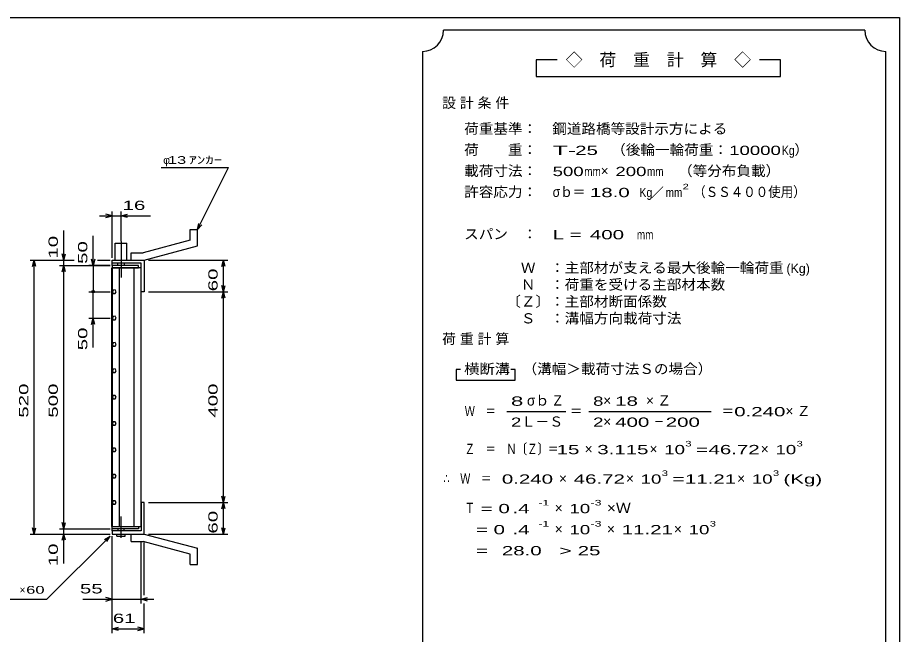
# Model space of a CAD drawing. Units: millimetres, scale not verified. Extents: x -1456 to 1385, y -1026 to 843.
# Drawn here: x -289 to 1385, y -328 to 843 of the extents above; entities that cross this region are included whole.
import ezdxf
from ezdxf.enums import TextEntityAlignment as Align

# ---------------------------------------------------------------- set-up
doc = ezdxf.new("R2010")
doc.units = ezdxf.units.MM
doc.header["$LTSCALE"] = 8
doc.linetypes.add('LONG_DASHED_DOTTED', pattern=[15.25, 12, -1.5, 0.25, -1.5])
for name, color, linetype, lineweight in [('0_2', 150, 'Continuous', 25), ('16', 3, 'Continuous', 25), ('19', 6, 'Continuous', 25), ('22', 4, 'Continuous', 25), ('24', 2, 'Continuous', 25)]:
    doc.layers.add(name, color=color, linetype=linetype, lineweight=lineweight)
doc.styles.add('ベクトル', font='')
doc.styles.get('ベクトル').set_extended_font_data('ベクトル')

msp = doc.modelspace()

# ---------------------------------------------------------------- linework, layer by layer
at = {"layer": '0_2'}
for p, q in [((-1383.2, 842.8), (1384.8, 842.8)), ((1384.8, 842.8), (1384.8, -917.2))]:
    msp.add_line(p, q, dxfattribs=at)
at = {"layer": '16'}
for p, q in [((-60, 372.5), (-110, 372.5)), ((-110, 372.5), (-110, 368)), ((-60, 368), (-60, 372.5)), ((-110.7, -123), (-110.7, 368)), ((-110.7, 368), (-110, 368)), ((-110, 368), (-60, 368)), ((-110, 368), (-110, -123)), ((-55, 368), (-110, 368)), ((-96.5, 368), (-96.5, -123)), ((-68.5, -123), (-68.5, 368)), ((-55, -123), (-55, 368)), ((-108.146, 325.735), (-110, 322.475)), ((-110, 322.475), (-108.104, 319.24)), ((-104.396, 325.76), (-108.146, 325.735)), ((-108.104, 319.24), (-104.354, 319.265)), ((-102.5, 322.5), (-104.396, 325.76)), ((-104.354, 319.265), (-102.5, 322.525)), ((-108.146, 275.735), (-110, 272.475)), ((-110, 272.475), (-108.104, 269.24)), ((-104.396, 275.76), (-108.146, 275.735)), ((-108.104, 269.24), (-104.354, 269.265)), ((-102.5, 272.5), (-104.396, 275.76)), ((-104.354, 269.265), (-102.5, 272.525)), ((-108.146, 225.735), (-110, 222.475)), ((-110, 222.475), (-108.104, 219.24)), ((-104.396, 225.76), (-108.146, 225.735)), ((-108.104, 219.24), (-104.354, 219.265)), ((-102.5, 222.5), (-104.396, 225.76)), ((-104.354, 219.265), (-102.5, 222.525)), ((-108.146, 175.735), (-110, 172.475)), ((-110, 172.475), (-108.104, 169.24)), ((-104.396, 175.76), (-108.146, 175.735)), ((-108.104, 169.24), (-104.354, 169.265)), ((-102.5, 172.5), (-104.396, 175.76)), ((-104.354, 169.265), (-102.5, 172.525)), ((-108.146, 125.735), (-110, 122.475)), ((-110, 122.475), (-108.104, 119.24)), ((-104.396, 125.76), (-108.146, 125.735)), ((-108.104, 119.24), (-104.354, 119.265)), ((-102.5, 122.5), (-104.396, 125.76)), ((-104.354, 119.265), (-102.5, 122.525)), ((-108.146, 75.735), (-110, 72.475)), ((-110, 72.475), (-108.104, 69.24)), ((-104.396, 75.76), (-108.146, 75.735)), ((-108.104, 69.24), (-104.354, 69.265)), ((-102.5, 72.5), (-104.396, 75.76)), ((-104.354, 69.265), (-102.5, 72.525)), ((-108.146, 25.735), (-110, 22.475)), ((-110, 22.475), (-108.104, 19.24)), ((-104.396, 25.76), (-108.146, 25.735)), ((-108.104, 19.24), (-104.354, 19.265)), ((-102.5, 22.5), (-104.396, 25.76)), ((-104.354, 19.265), (-102.5, 22.525)), ((-108.146, -24.265), (-110, -27.525)), ((-110, -27.525), (-108.104, -30.76)), ((-104.396, -24.24), (-108.146, -24.265)), ((-108.104, -30.76), (-104.354, -30.735)), ((-102.5, -27.5), (-104.396, -24.24)), ((-104.354, -30.735), (-102.5, -27.475)), ((-108.146, -74.265), (-110, -77.525)), ((-110, -77.525), (-108.104, -80.76)), ((-104.396, -74.24), (-108.146, -74.265)), ((-108.104, -80.76), (-104.354, -80.735)), ((-102.5, -77.5), (-104.396, -74.24)), ((-104.354, -80.735), (-102.5, -77.475)), ((-110, -123), (-110.7, -123)), ((-110, -123), (-60, -123)), ((-110, -127.5), (-110, -123)), ((-110, -123), (-55, -123)), ((-60, -127.5), (-110, -127.5)), ((-60, -123), (-60, -127.5))]:
    msp.add_line(p, q, dxfattribs=at)
at = {"layer": '19'}
for p, q in [((38, 440.5), (52, 440.5)), ((38, 420.5), (38, 440.5)), ((52, 409.5), (52, 440.5)), ((38, 420.5), (-51, 396.5)), ((-104, 382.5), (-104, 414.5)), ((-104, 414.5), (-82, 414.5)), ((-82, 382.5), (-82, 414.5)), ((-49, 382.5), (52, 409.5)), ((-74, 396.5), (-51, 396.5)), ((-74, 382.5), (-74, 396.5)), ((-110, 372.5), (-110, 382.5)), ((-110, 376.5), (-110, 382.5)), ((-110, 382.5), (-50, 382.5)), ((-55, 376.5), (-110, 376.5)), ((-99, 372.5), (-99, 376.5)), ((-87, 376.5), (-87, 372.5)), ((-74, 382.5), (-49, 382.5)), ((-55, 322.5), (-55, 376.5)), ((-50, 382.5), (-49, 381.5)), ((-49, 381.5), (-49, 322.5)), ((-49, 322.5), (-55, 322.5)), ((-49, -77.5), (-55, -77.5)), ((-55, -77.5), (-55, -131.5)), ((-49, -136.5), (-49, -77.5)), ((-110, -131.5), (-110, -121.5)), ((-110, -131.5), (-110, -137.5)), ((-55, -131.5), (-110, -131.5)), ((-99, -127.5), (-99, -131.5)), ((-87, -131.5), (-87, -127.5)), ((-110, -137.5), (-50, -137.5)), ((-101, -141.5), (-101, -137.5)), ((-101, -141.5), (-85, -141.5)), ((-85, -141.5), (-85, -137.5)), ((-74, -137.5), (-49, -137.5)), ((-74, -151.5), (-74, -137.5)), ((-50, -137.5), (-49, -136.5)), ((-49, -137.5), (52, -164.5)), ((-74, -151.5), (-51, -151.5)), ((38, -175.5), (-51, -151.5)), ((52, -195.5), (52, -164.5)), ((38, -195.5), (38, -175.5)), ((38, -195.5), (52, -195.5))]:
    msp.add_line(p, q, dxfattribs=at)
at = {"layer": '19', "linetype": 'LONG_DASHED_DOTTED'}
for p, q in [((-93, 417.5), (-93, 349.5)), ((-93, -144.5), (-93, -104.5))]:
    msp.add_line(p, q, dxfattribs=at)
at = {"layer": '22'}
for p, q in [((-17, 558.5), (111, 558.5)), ((52, 440.5), (111, 558.5)), ((-110, 466.5), (-122, 469.7)), ((-110, 386.5), (-110, 474.5)), ((-93, 418.496), (-93, 474.5)), ((-93, 466.5), (-81, 469.7)), ((-134, 466.5), (-110, 466.5)), ((-122, 463.3), (-110, 466.5)), ((-110, 466.5), (-93, 466.5)), ((-81, 463.3), (-93, 466.5)), ((-93, 466.5), (-37, 466.5)), ((52, 440.5), (54.4, 452.18)), ((-202, 382.5), (-202, 438.5)), ((52, 440.5), (60, 449.3)), ((-146, 372.5), (-146, 428.5)), ((-202, 382.5), (-205.2, 394.5)), ((-202, 382.5), (-198.8, 394.5)), ((-266, 382.5), (-182, 382.5)), ((-261.2, 370.5), (-258, 382.5)), ((-254.8, 370.5), (-258, 382.5)), ((-258, -137.5), (-258, 382.5)), ((-210, 382.5), (-182, 382.5)), ((-210, 372.5), (-114, 372.5)), ((-205.2, 360.5), (-202, 372.5)), ((-202, 372.5), (-202, 382.5)), ((-198.8, 360.5), (-202, 372.5)), ((-202, -127.5), (-202, 372.5)), ((-114, 372.5), (-154, 372.5)), ((-146, 372.5), (-149.2, 384.5)), ((-142.8, 384.5), (-146, 372.5)), ((-146, 372.5), (-146, 322.5)), ((-138, 382.5), (-114, 382.5)), ((-138, 382.5), (-114, 382.5)), ((-41, 382.5), (109.4, 382.5)), ((98.2, 370.5), (101.4, 382.5)), ((104.6, 370.5), (101.4, 382.5)), ((101.4, 322.5), (101.4, 382.5)), ((-154, 322.5), (-114, 322.5)), ((-146, 272.5), (-146, 322.5)), ((-41, 322.5), (109.4, 322.5)), ((101.4, 322.5), (98.2, 334.5)), ((98.2, 310.5), (101.4, 322.5)), ((101.4, 322.5), (104.6, 334.5)), ((104.6, 310.5), (101.4, 322.5)), ((101.4, -77.5), (101.4, 322.5)), ((-154, 272.5), (-114, 272.5)), ((-149.2, 260.5), (-146, 272.5)), ((-142.8, 260.5), (-146, 272.5)), ((-146, 216.5), (-146, 272.5)), ((101.4, -77.5), (98.2, -65.5)), ((101.4, -77.5), (104.6, -65.5)), ((-41, -77.5), (109.4, -77.5)), ((98.2, -89.5), (101.4, -77.5)), ((104.6, -89.5), (101.4, -77.5)), ((101.4, -137.5), (101.4, -77.5)), ((-202, -127.5), (-205.2, -115.5)), ((-202, -127.5), (-198.8, -115.5)), ((-258, -137.5), (-261.2, -125.5)), ((-258, -137.5), (-254.8, -125.5)), ((-210, -127.5), (-114, -127.5)), ((-202, -137.5), (-202, -127.5)), ((101.4, -137.5), (98.2, -125.5)), ((101.4, -137.5), (104.6, -125.5)), ((-266, -137.5), (-114, -137.5)), ((-234, -261.5), (-114, -141.5)), ((-210, -137.5), (-114, -137.5)), ((-205.2, -149.5), (-202, -137.5)), ((-198.8, -149.5), (-202, -137.5)), ((-202, -193.5), (-202, -137.5)), ((-124.4, -147.9), (-114, -141.5)), ((-120.4, -151.9), (-114, -141.5)), ((-110, -269.5), (-110, -141.5)), ((-110, -325.5), (-110, -141.5)), ((-41, -137.5), (109.4, -137.5)), ((-55, -269.5), (-55, -153.696)), ((-49, -253.5), (-49, -153.696)), ((-394, -261.5), (-234, -261.5)), ((-166, -261.5), (-110, -261.5)), ((-110, -261.5), (-122, -258.3)), ((-122, -264.7), (-110, -261.5)), ((-110, -261.5), (-55, -261.5)), ((-55, -261.5), (-43, -258.3)), ((-43, -264.7), (-55, -261.5)), ((-55, -261.5), (-31, -261.5)), ((-49, -325.5), (-49, -269.5)), ((-110, -317.5), (-98, -314.3)), ((-98, -320.7), (-110, -317.5)), ((-110, -317.5), (-49, -317.5)), ((-49, -317.5), (-61, -314.3)), ((-61, -320.7), (-49, -317.5))]:
    msp.add_line(p, q, dxfattribs=at)
msp.add_circle((-146, 322.5), 2.4, dxfattribs=at)
at = {"layer": '24', "color": 4}
for p, q in [((1319.2, 818.8), (519.2, 818.8)), ((479.2, 778.8), (479.2, -461.2)), ((1359.2, -461.2), (1359.2, 778.8)), ((735.2, 762.8), (695.2, 762.8)), ((695.2, 762.8), (695.2, 730.8)), ((1159.2, 762.8), (1119.2, 762.8)), ((1159.2, 730.8), (1159.2, 762.8)), ((695.2, 730.8), (1159.2, 730.8)), ((551.2, 174.8), (543.2, 174.8)), ((543.2, 174.8), (543.2, 154.8)), ((655.2, 174.8), (647.2, 174.8)), ((655.2, 154.8), (655.2, 174.8)), ((543.2, 154.8), (655.2, 154.8)), ((639.2, 94.8), (751.2, 94.8)), ((795.2, 94.8), (1027.2, 94.8))]:
    msp.add_line(p, q, dxfattribs=at)
for centre, start, end in [((479.2, 818.8), 270, 0), ((1359.2, 818.8), 180, 270)]:
    msp.add_arc(centre, 40, start, end, dxfattribs=at)

# ---------------------------------------------------------------- texts
at = {"layer": '22', "color": 2, "style": 'ベクトル'}
for s, p in [('φ', (-13, 572.5)), ('×', (-286, -243.5))]:
    msp.add_text(s, height=14.66, dxfattribs=at).set_placement(p, align=Align.MIDDLE_LEFT)
for s, height, width, p in [(' 13 ', 14.66, 1.6, (-13, 572.5)), ('ｱﾝｶｰ', 14.66, 1.6, (35, 572.5)), (' 16 ', 17.6, 1.65, (-101, 486.5)), (' 55 ', 17.6, 1.65, (-182, -241.5)), (' 60 ', 14.66, 1.6, (-282, -243.5)), (' 61 ', 17.6, 1.65, (-119.5, -297.5))]:
    msp.add_text(s, height=height, dxfattribs=dict(at, width=width)).set_placement(p, align=Align.MIDDLE_LEFT)
at = {"layer": '22', "color": 2, "style": 'ベクトル', "width": 1.65}
for s, p in [(' 10 ', (-222, 374.5)), (' 50 ', (-166, 364.5)), (' 60 ', (81.4, 312.5)), (' 50 ', (-166, 200.5)), (' 520 ', (-278, 72.5)), (' 500 ', (-222, 72.5)), (' 400 ', (81.4, 72.5)), (' 60 ', (81.4, -147.5)), (' 10 ', (-222, -209.5))]:
    msp.add_text(s, height=17.6, rotation=90, dxfattribs=at).set_placement(p, align=Align.MIDDLE_LEFT)
at = {"layer": '24', "style": 'ベクトル'}
for s, height, p in [('◇\u3000荷\u3000重\u3000計\u3000算\u3000◇', 23.46, (751.2, 762.8)), ('）', 19.35, (1185.6, 592)), ('×', 19.35, (817.6, 552)), ('／', 17.6, (913.2, 510.8)), ('(Kg)', 17.6, (1170.4, 366.8)), ('σｂ', 19.35, (677.6, 116)), ('×', 19.35, (822.4, 116)), ('Ｌ－Ｓ', 19.35, (667.2, 76)), ('×', 19.35, (822.4, 76)), ('×', 19.35, (787.2, 24)), ('×', 19.35, (910.4, 24)), ('×', 19.35, (1121.6, 24)), ('×', 19.35, (738.4, -32)), ('×', 19.35, (865.6, -32)), ('×', 19.35, (1076.8, -32)), ('×', 19.35, (730.4, -88)), ('×', 19.35, (730.4, -128)), ('×', 19.35, (829.6, -128)), ('×', 19.35, (956.8, -128))]:
    msp.add_text(s, height=height, dxfattribs=at).set_placement(p, align=Align.MIDDLE_LEFT)
for s, height, width, p in [('荷重基準：\u3000', 19.35, 1.05, (558.4, 632)), ('鋼道路橋等設計示方による', 19.35, 1.05, (725.6, 632)), ('荷\u3000\u3000重：\u3000', 19.35, 1.05, (558.4, 592)), ('（後輪一輪荷重：', 19.35, 1.05, (837.6, 592)), ('T-', 17.6, 2, (726.4, 590.8)), (' 25 ', 17.6, 1.65, (758.4, 590.8)), ('10000', 17.6, 1.5, (1061.6, 590.8)), ('Kg', 17.6, 0.85, (1161.6, 590.8)), ('載荷寸法：\u3000', 19.35, 1.05, (558.4, 552)), ('500', 17.6, 1.5, (726.4, 550.8)), ('mm', 17.6, 0.8, (786.4, 550.8)), ('200', 17.6, 1.5, (845.6, 550.8)), ('mm', 17.6, 0.8, (905.6, 550.8)), ('\u3000（等分布負載）', 19.35, 1.05, (936.8, 552)), ('許容応力：\u3000', 19.35, 1.05, (558.4, 512)), ('σｂ＝', 19.35, 0.9, (726.4, 512)), (' 18.0', 17.6, 1.65, (786.4, 510.8)), ('Kg', 17.6, 0.85, (891.2, 510.8)), ('2', 10.56, 1.5, (973.2, 522)), ('（ＳＳ４００使用）', 19.35, 0.9, (993.2, 512)), ('mm', 17.6, 0.8, (941.2, 510.8)), ('スパン\u3000：\u3000', 19.35, 1.05, (558.4, 432)), ('L =', 17.6, 1.65, (726.4, 430.8)), (' 400 ', 17.6, 1.65, (786.4, 430.8)), ('mm', 17.6, 0.8, (886.4, 430.8)), ('\u3000Ｗ\u3000：主部材が支える最大後輪一輪荷重', 19.35, 1.05, (638.4, 368)), ('\u3000Ｎ\u3000：荷重を受ける主部材本数', 19.35, 1.05, (638.4, 336)), ('〔Ｚ〕：主部材断面係数', 19.35, 1.05, (638.4, 304)), ('\u3000Ｓ\u3000：溝幅方向載荷寸法', 19.35, 1.05, (638.4, 272)), ('横断溝', 19.35, 1.1, (558.4, 176)), ('\u3000（溝幅＞載荷寸法Ｓの場合）', 19.35, 1.05, (641.6, 176)), ('8', 17.6, 1.8, (647.2, 114.8)), ('Ｚ', 19.35, 0.9, (724, 116)), ('8', 17.6, 1.5, (803.2, 114.8)), (' 18 ', 17.6, 1.65, (834.4, 114.8)), ('Ｗ\u3000＝', 19.35, 0.75, (559.2, 96)), ('0.240', 17.6, 1.65, (1071.2, 94.8)), ('2', 17.6, 1.5, (647.2, 74.8)), ('＝', 19.35, 0.9, (759.2, 96)), ('2', 17.6, 1.5, (803.2, 74.8)), (' 400 ', 17.6, 1.65, (834.4, 74.8)), (' 200 ', 17.6, 1.65, (930.4, 74.8)), ('＝', 19.35, 0.9, (1047.2, 96)), ('－', 19.35, 0.75, (918.4, 76)), ('Ｚ\u3000＝\u3000Ｎ〔Ｚ〕＝', 19.35, 0.75, (559.2, 24)), ('3', 10.56, 1.5, (978.4, 34)), ('3', 10.56, 1.5, (1189.6, 34)), (' 15 ', 17.6, 1.65, (723.2, 22.8)), ('3.115', 17.6, 1.65, (811.2, 22.8)), ('10', 17.6, 1.5, (938.4, 22.8)), ('=', 17.6, 1.7, (998.4, 22.8)), ('46.72', 17.6, 1.65, (1022.4, 22.8)), ('10', 17.6, 1.5, (1149.6, 22.8)), ('3', 10.56, 1.5, (933.6, -22)), ('3', 10.56, 1.5, (1144.8, -22)), ('∴\u3000Ｗ\u3000＝', 19.35, 0.75, (519.2, -32)), (' 0.240', 17.6, 1.65, (619.2, -33.2)), ('46.72', 17.6, 1.65, (766.4, -33.2)), ('10', 17.6, 1.5, (893.6, -33.2)), ('=', 17.6, 1.7, (953.6, -33.2)), ('11.21', 17.6, 1.65, (977.6, -33.2)), ('10', 17.6, 1.5, (1104.8, -33.2)), ('(Kg)', 17.6, 1.65, (1164.8, -33.2)), ('Ｔ', 19.35, 0.75, (559.2, -88)), (' = 0', 17.6, 1.65, (579.2, -89.2)), (' .4 ', 17.6, 1.65, (639.2, -89.2)), ('-1', 10.56, 1.65, (699.2, -78)), ('10', 17.6, 1.5, (758.4, -89.2)), ('-3', 10.56, 1.65, (798.4, -78)), ('×Ｗ', 19.35, 1.1, (829.6, -88)), ('-1', 10.56, 1.65, (699.2, -118)), ('-3', 10.56, 1.65, (798.4, -118)), ('3', 10.56, 1.5, (1024.8, -118)), ('  = 0', 17.6, 1.65, (559.2, -129.2)), (' .4 ', 17.6, 1.65, (639.2, -129.2)), ('10', 17.6, 1.5, (758.4, -129.2)), ('11.21', 17.6, 1.65, (857.6, -129.2)), ('10', 17.6, 1.5, (984.8, -129.2)), ('  =', 17.6, 1.65, (559.2, -169.2)), (' 28.0', 17.6, 1.65, (619.2, -169.2)), ('>', 17.6, 1.7, (739.2, -169.2)), (' 25 ', 17.6, 1.65, (763.2, -169.2))]:
    msp.add_text(s, height=height, dxfattribs=dict(at, width=width)).set_placement(p, align=Align.MIDDLE_LEFT)
at = {"layer": '24', "char_height": 19.35, "attachment_point": 4, "style": 'ベクトル'}
for s, insert in [('\\T1.28;設計条件', (516.4, 680)), ('\\T1.28;荷重計算', (516.4, 232)), ('\\T1.42;×Ｚ', (903.6, 116)), ('\\T1.42;×Ｚ', (1168.4, 96))]:
    msp.add_mtext(s, dxfattribs=dict(at, insert=insert))

doc.saveas('drawing.dxf')
